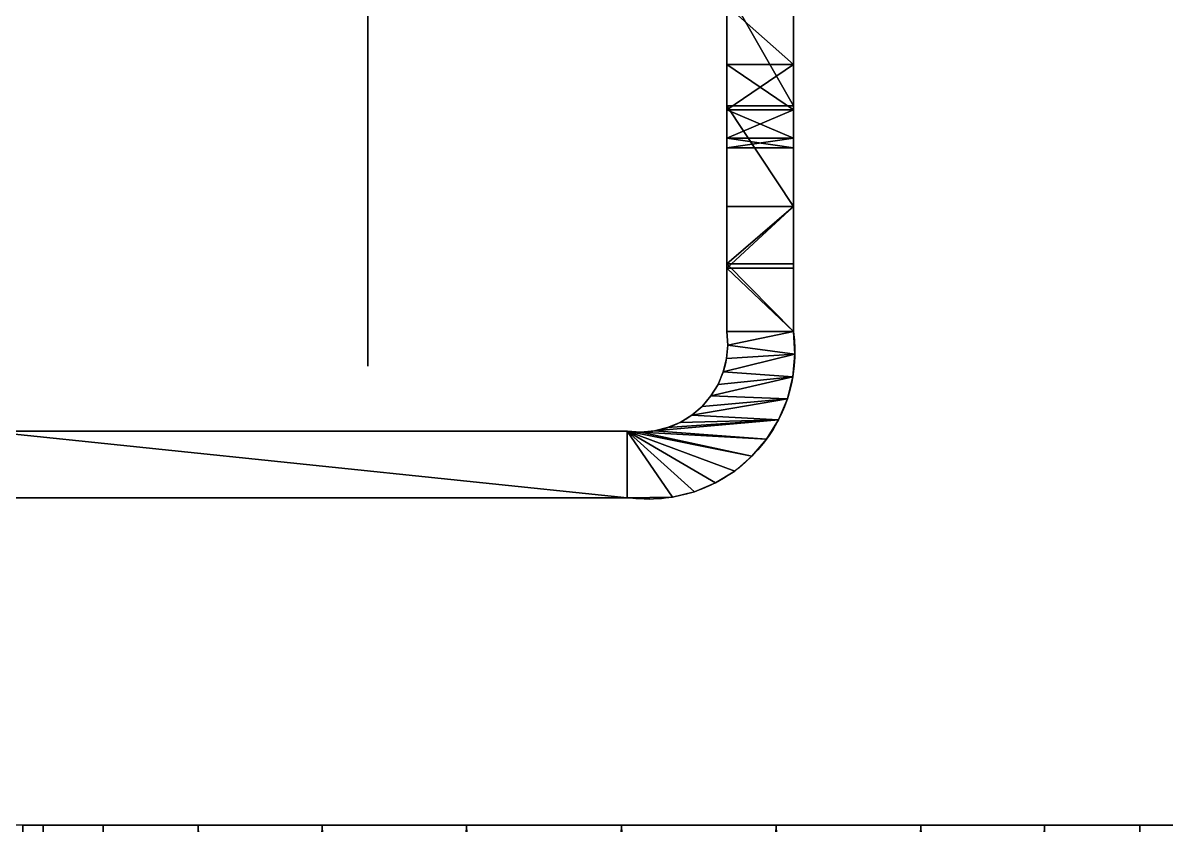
# Model space of a CAD drawing. Header units: millimetres. Extents: x 792 to 981, y 271 to 417.
# Drawn here: x 869.89 to 887.08, y 382.43 to 394.49 of the extents above; entities that cross this region are included whole.
import ezdxf

# ---------------------------------------------------------------- set-up
doc = ezdxf.new("R2010")
doc.units = ezdxf.units.MM

# ---------------------------------------------------------------- blocks, each defined once
blk = doc.blocks.new('Small_DC_Motor')
at = {"color": 7, "true_color": 0xffffcc}
blk.add_line((8.2, 3), (8.2, 3, 14), dxfattribs=at)
mesh = blk.add_polyface(dxfattribs=at)
corners = [(8.2, 0.35, 9.578), (8.2, 0.37, 8.449), (8.2, 0.125, 8.481), (8.2, 0.782, 10.808), (8.2, 0.732, 8.299), (8.2, 1.042, 8.061), (8.2, 1.375, 11.969), (8.2, 1.281, 7.75), (8.2, 1.431, 7.388), (8.2, 2.119, 13.039), (8.2, 1.482, 7), (8.2, 0.37, 5.551), (8.2, 0.35, 4.422), (8.2, 0.125, 5.519), (8.2, 0.782, 3.192), (8.2, 0.732, 5.701), (8.2, 1.042, 5.939), (8.2, 1.375, 2.031), (8.2, 1.281, 6.25), (8.2, 1.431, 6.612), (8.2, 2.119, 0.961), (8.2, 3, 14), (8.2, 3)]
mesh.append_faces([[corners[k] for k in face] for face in [(0, 1, 2), (11, 12, 13), (20, 21, 22)]], dxfattribs={"vtx0": -1, "color": 7})
mesh.append_faces([[corners[k] for k in face] for face in [(1, 3, 4), (4, 3, 5), (5, 6, 7), (7, 6, 8), (8, 9, 10), (12, 11, 14), (14, 16, 17), (17, 19, 20)]], dxfattribs={"vtx0": -1, "vtx1": -1, "color": 7})
mesh.append_faces([[corners[k] for k in face] for face in [(20, 10, 9)]], dxfattribs={"vtx0": -1, "vtx1": -1, "vtx2": -1, "color": 7})
mesh.append_faces([[corners[k] for k in face] for face in [(1, 0, 3), (5, 3, 6), (8, 6, 9), (14, 11, 15), (14, 15, 16), (17, 16, 18), (17, 18, 19), (20, 19, 10), (20, 9, 21)]], dxfattribs={"vtx0": -1, "vtx2": -1, "color": 7})
blk = doc.blocks.new('Group_6')
for p, q in [((0, 96.5), (10, 96.5)), ((0, 96.5, 80), (0, 96.5)), ((10, 96.5, 80), (0, 96.5, 80)), ((0, 0, 0), (0, 96.5)), ((0, 0, 80), (0, 96.5, 80)), ((10, 96.5), (10, 96.5, 80)), ((10, 0, 0), (10, 96.5)), ((10, 0, 80), (10, 96.5, 80)), ((0, 0, 0), (10, 0, 0)), ((10, 0, 80), (0, 0, 80)), ((0, 0, 80), (0, 0, 0)), ((10, 0, 0), (10, 0, 80))]:
    blk.add_line(p, q)
mesh = blk.add_polyface()
corners = [(0, 96.5, 80), (10, 96.5), (0, 96.5), (10, 96.5, 80)]
mesh.append_faces([[corners[k] for k in face] for face in [(0, 1, 2), (1, 0, 3)]], dxfattribs={"vtx0": -1})
mesh = blk.add_polyface()
corners = [(10, 96.5), (0, 0, 0), (0, 96.5), (10, 0, 0)]
mesh.append_faces([[corners[k] for k in face] for face in [(0, 1, 2), (1, 0, 3)]], dxfattribs={"vtx0": -1})
mesh = blk.add_polyface()
corners = [(0, 0, 80), (10, 96.5, 80), (0, 96.5, 80), (10, 0, 80)]
mesh.append_faces([[corners[k] for k in face] for face in [(0, 1, 2), (1, 0, 3)]], dxfattribs={"vtx0": -1})
mesh = blk.add_polyface()
corners = [(0, 0, 80), (0, 96.5), (0, 0, 0), (0, 96.5, 80)]
mesh.append_faces([[corners[k] for k in face] for face in [(0, 1, 2), (1, 0, 3)]], dxfattribs={"vtx0": -1})
mesh = blk.add_polyface()
corners = [(10, 96.5), (10, 0, 80), (10, 0, 0), (10, 96.5, 80)]
mesh.append_faces([[corners[k] for k in face] for face in [(0, 1, 2), (1, 0, 3)]], dxfattribs={"vtx0": -1})
mesh = blk.add_polyface()
corners = [(10, 0, 80), (0, 0, 0), (10, 0, 0), (0, 0, 80)]
mesh.append_faces([[corners[k] for k in face] for face in [(0, 1, 2), (1, 0, 3)]], dxfattribs={"vtx0": -1})
blk = doc.blocks.new('Group_5')
for p, q in [((0.22, 25.22, 80), (10.22, 25.22, 80)), ((0.22, 25.22), (10.22, 25.22)), ((0.22, 25.22, 80), (0.22, 25.22)), ((10.22, 25.22, 80), (10.22, 25.22)), ((10.09, 23.18, 80), (10.09, 23.18)), ((0, 21.82, 80), (0, 21.82, 0)), ((10.27, 21.14, 80), (10.27, 21.14)), ((10.77, 19.15, 80), (10.77, 19.15)), ((0.31, 18.42, 80), (0.31, 18.42, 0)), ((11.56, 17.27, 80), (11.56, 17.27)), ((12.64, 15.52, 80), (12.64, 15.52)), ((1.13, 15.11, 80), (1.13, 15.11, 0)), ((13.97, 13.97, 80), (13.97, 13.97, 0)), ((15.53, 12.64, 80), (15.53, 12.64, 0)), ((2.46, 11.96, 80), (2.46, 11.96, 0)), ((17.27, 11.56, 80), (17.27, 11.56, 0)), ((19.15, 10.77, 80), (19.15, 10.77, 0)), ((4.25, 9.06, 80), (4.25, 9.06, 0)), ((21.14, 10.27, 80), (21.14, 10.27, 0)), ((23.18, 10.09, 80), (23.18, 10.09, 0)), ((25.22, 10.22, 80), (25.22, 0.22, 80)), ((25.22, 10.22, 0), (25.22, 0.22, 0)), ((25.22, 10.22, 80), (25.22, 10.22, 0)), ((6.47, 6.47, 80), (6.47, 6.47, 0)), ((9.06, 4.25, 80), (9.06, 4.25, 0)), ((11.96, 2.46, 80), (11.96, 2.46, 0)), ((15.11, 1.13, 80), (15.11, 1.13, 0)), ((18.42, 0.31, 80), (18.42, 0.31, 0)), ((21.82, 0, 80), (21.82, 0, 0)), ((25.22, 0.22, 80), (25.22, 0.22, 0))]:
    blk.add_line(p, q)
blk.add_polyline3d([(25.22, 0.22, 0), (21.82, 0, 0), (18.42, 0.31, 0), (15.11, 1.13, 0), (11.96, 2.46, 0), (9.06, 4.25, 0), (6.47, 6.47, 0), (4.25, 9.06, 0), (2.46, 11.96, 0), (1.13, 15.11, 0), (0.31, 18.42, 0), (0, 21.82, 0), (0.22, 25.22, 0)])
at = {"extrusion": (1.56198e-08, -1.56199e-08, -1)}
blk.add_arc((-22.1, 22.1, -80), 22.1, 261.8696, 8.1298, dxfattribs=at)
for centre in [(23.34, 23.34, 80), (23.34, 23.34, 0)]:
    blk.add_arc(centre, 13.26, 171.8672, 278.134)
mesh = blk.add_polyface()
corners = [(9.06, 4.25, 80), (10.27, 21.14, 80), (10.09, 23.18, 80), (11.96, 2.46, 80), (10.77, 19.15, 80), (11.56, 17.27, 80), (12.64, 15.52, 80), (15.11, 1.13, 80), (13.97, 13.97, 80), (15.53, 12.64, 80), (18.42, 0.31, 80), (17.27, 11.56, 80), (19.15, 10.77, 80), (21.82, 0, 80), (21.14, 10.27, 80), (23.18, 10.09, 80), (25.22, 0.22, 80), (25.22, 10.22, 80), (0.31, 18.42, 80), (0.22, 25.22, 80), (0, 21.82, 80), (10.22, 25.22, 80), (1.13, 15.11, 80), (2.46, 11.96, 80), (4.25, 9.06, 80), (6.47, 6.47, 80)]
mesh.append_faces([[corners[k] for k in face] for face in [(15, 16, 17), (18, 19, 20)]], dxfattribs={"vtx0": -1})
mesh.append_faces([[corners[k] for k in face] for face in [(1, 3, 4), (4, 3, 5), (5, 3, 6), (6, 7, 8), (8, 7, 9), (9, 10, 11), (11, 10, 12), (12, 13, 14), (14, 13, 15), (19, 18, 21), (21, 25, 2)]], dxfattribs={"vtx0": -1, "vtx1": -1})
mesh.append_faces([[corners[k] for k in face] for face in [(0, 1, 2), (1, 0, 3), (6, 3, 7), (9, 7, 10), (12, 10, 13), (15, 13, 16), (21, 18, 22), (21, 22, 23), (21, 23, 24), (21, 24, 25), (2, 25, 0)]], dxfattribs={"vtx0": -1, "vtx2": -1})
mesh = blk.add_polyface()
corners = [(0.22, 25.22), (0.31, 18.42, 0), (0, 21.82, 0), (10.22, 25.22), (1.13, 15.11, 0), (2.46, 11.96, 0), (4.25, 9.06, 0), (6.47, 6.47, 0), (10.09, 23.18), (9.06, 4.25, 0), (10.27, 21.14), (11.96, 2.46, 0), (10.77, 19.15), (11.56, 17.27), (12.64, 15.52), (15.11, 1.13, 0), (13.97, 13.97, 0), (15.53, 12.64, 0), (18.42, 0.31, 0), (17.27, 11.56, 0), (19.15, 10.77, 0), (21.82, 0, 0), (21.14, 10.27, 0), (23.18, 10.09, 0), (25.22, 0.22, 0), (25.22, 10.22, 0)]
mesh.append_faces([[corners[k] for k in face] for face in [(0, 1, 2), (24, 23, 25)]], dxfattribs={"vtx0": -1})
mesh.append_faces([[corners[k] for k in face] for face in [(1, 3, 4), (4, 3, 5), (5, 3, 6), (6, 3, 7), (7, 8, 9), (9, 10, 11), (10, 9, 8), (11, 14, 15), (15, 17, 18), (18, 20, 21), (21, 23, 24)]], dxfattribs={"vtx0": -1, "vtx1": -1})
mesh.append_faces([[corners[k] for k in face] for face in [(1, 0, 3), (7, 3, 8), (11, 10, 12), (11, 12, 13), (11, 13, 14), (15, 14, 16), (15, 16, 17), (18, 17, 19), (18, 19, 20), (21, 20, 22), (21, 22, 23)]], dxfattribs={"vtx0": -1, "vtx2": -1})
mesh = blk.add_polyface()
corners = [(0, 21.82, 80), (0.22, 25.22), (0, 21.82, 0), (0.22, 25.22, 80)]
mesh.append_faces([[corners[k] for k in face] for face in [(0, 1, 2), (1, 0, 3)]], dxfattribs={"vtx0": -1})
mesh = blk.add_polyface()
corners = [(0.22, 25.22), (10.22, 25.22, 80), (10.22, 25.22), (0.22, 25.22, 80)]
mesh.append_faces([[corners[k] for k in face] for face in [(0, 1, 2), (1, 0, 3)]], dxfattribs={"vtx0": -1})
mesh = blk.add_polyface()
corners = [(10.22, 25.22), (10.09, 23.18, 80), (10.09, 23.18), (10.22, 25.22, 80)]
mesh.append_faces([[corners[k] for k in face] for face in [(0, 1, 2), (1, 0, 3)]], dxfattribs={"vtx0": -1})
mesh = blk.add_polyface()
corners = [(10.09, 23.18), (10.27, 21.14, 80), (10.27, 21.14), (10.09, 23.18, 80)]
mesh.append_faces([[corners[k] for k in face] for face in [(0, 1, 2), (1, 0, 3)]], dxfattribs={"vtx0": -1})
mesh = blk.add_polyface()
corners = [(0.31, 18.42, 80), (0, 21.82, 0), (0.31, 18.42, 0), (0, 21.82, 80)]
mesh.append_faces([[corners[k] for k in face] for face in [(0, 1, 2), (1, 0, 3)]], dxfattribs={"vtx0": -1})
mesh = blk.add_polyface()
corners = [(10.27, 21.14), (10.77, 19.15, 80), (10.77, 19.15), (10.27, 21.14, 80)]
mesh.append_faces([[corners[k] for k in face] for face in [(0, 1, 2), (1, 0, 3)]], dxfattribs={"vtx0": -1})
mesh = blk.add_polyface()
corners = [(10.77, 19.15), (11.56, 17.27, 80), (11.56, 17.27), (10.77, 19.15, 80)]
mesh.append_faces([[corners[k] for k in face] for face in [(0, 1, 2), (1, 0, 3)]], dxfattribs={"vtx0": -1})
mesh = blk.add_polyface()
corners = [(1.13, 15.11, 80), (0.31, 18.42, 0), (1.13, 15.11, 0), (0.31, 18.42, 80)]
mesh.append_faces([[corners[k] for k in face] for face in [(0, 1, 2), (1, 0, 3)]], dxfattribs={"vtx0": -1})
mesh = blk.add_polyface()
corners = [(11.56, 17.27), (12.64, 15.52, 80), (12.64, 15.52), (11.56, 17.27, 80)]
mesh.append_faces([[corners[k] for k in face] for face in [(0, 1, 2), (1, 0, 3)]], dxfattribs={"vtx0": -1})
mesh = blk.add_polyface()
corners = [(12.64, 15.52), (13.97, 13.97, 80), (13.97, 13.97, 0), (12.64, 15.52, 80)]
mesh.append_faces([[corners[k] for k in face] for face in [(0, 1, 2), (1, 0, 3)]], dxfattribs={"vtx0": -1})
mesh = blk.add_polyface()
corners = [(2.46, 11.96, 80), (1.13, 15.11, 0), (2.46, 11.96, 0), (1.13, 15.11, 80)]
mesh.append_faces([[corners[k] for k in face] for face in [(0, 1, 2), (1, 0, 3)]], dxfattribs={"vtx0": -1})
mesh = blk.add_polyface()
corners = [(13.97, 13.97, 80), (15.53, 12.64, 0), (13.97, 13.97, 0), (15.53, 12.64, 80)]
mesh.append_faces([[corners[k] for k in face] for face in [(0, 1, 2), (1, 0, 3)]], dxfattribs={"vtx0": -1})
mesh = blk.add_polyface()
corners = [(15.53, 12.64, 80), (17.27, 11.56, 0), (15.53, 12.64, 0), (17.27, 11.56, 80)]
mesh.append_faces([[corners[k] for k in face] for face in [(0, 1, 2), (1, 0, 3)]], dxfattribs={"vtx0": -1})
mesh = blk.add_polyface()
corners = [(4.25, 9.06, 80), (2.46, 11.96, 0), (4.25, 9.06, 0), (2.46, 11.96, 80)]
mesh.append_faces([[corners[k] for k in face] for face in [(0, 1, 2), (1, 0, 3)]], dxfattribs={"vtx0": -1})
mesh = blk.add_polyface()
corners = [(17.27, 11.56, 80), (19.15, 10.77, 0), (17.27, 11.56, 0), (19.15, 10.77, 80)]
mesh.append_faces([[corners[k] for k in face] for face in [(0, 1, 2), (1, 0, 3)]], dxfattribs={"vtx0": -1})
mesh = blk.add_polyface()
corners = [(19.15, 10.77, 80), (21.14, 10.27, 0), (19.15, 10.77, 0), (21.14, 10.27, 80)]
mesh.append_faces([[corners[k] for k in face] for face in [(0, 1, 2), (1, 0, 3)]], dxfattribs={"vtx0": -1})
mesh = blk.add_polyface()
corners = [(6.47, 6.47, 80), (4.25, 9.06, 0), (6.47, 6.47, 0), (4.25, 9.06, 80)]
mesh.append_faces([[corners[k] for k in face] for face in [(0, 1, 2), (1, 0, 3)]], dxfattribs={"vtx0": -1})
mesh = blk.add_polyface()
corners = [(21.14, 10.27, 80), (23.18, 10.09, 0), (21.14, 10.27, 0), (23.18, 10.09, 80)]
mesh.append_faces([[corners[k] for k in face] for face in [(0, 1, 2), (1, 0, 3)]], dxfattribs={"vtx0": -1})
mesh = blk.add_polyface()
corners = [(23.18, 10.09, 80), (25.22, 10.22, 0), (23.18, 10.09, 0), (25.22, 10.22, 80)]
mesh.append_faces([[corners[k] for k in face] for face in [(0, 1, 2), (1, 0, 3)]], dxfattribs={"vtx0": -1})
mesh = blk.add_polyface()
corners = [(25.22, 10.22, 0), (25.22, 0.22, 80), (25.22, 0.22, 0), (25.22, 10.22, 80)]
mesh.append_faces([[corners[k] for k in face] for face in [(0, 1, 2), (1, 0, 3)]], dxfattribs={"vtx0": -1})
mesh = blk.add_polyface()
corners = [(9.06, 4.25, 0), (6.47, 6.47, 80), (6.47, 6.47, 0), (9.06, 4.25, 80)]
mesh.append_faces([[corners[k] for k in face] for face in [(0, 1, 2), (1, 0, 3)]], dxfattribs={"vtx0": -1})
mesh = blk.add_polyface()
corners = [(11.96, 2.46, 0), (9.06, 4.25, 80), (9.06, 4.25, 0), (11.96, 2.46, 80)]
mesh.append_faces([[corners[k] for k in face] for face in [(0, 1, 2), (1, 0, 3)]], dxfattribs={"vtx0": -1})
mesh = blk.add_polyface()
corners = [(15.11, 1.13, 0), (11.96, 2.46, 80), (11.96, 2.46, 0), (15.11, 1.13, 80)]
mesh.append_faces([[corners[k] for k in face] for face in [(0, 1, 2), (1, 0, 3)]], dxfattribs={"vtx0": -1})
mesh = blk.add_polyface()
corners = [(18.42, 0.31, 0), (15.11, 1.13, 80), (15.11, 1.13, 0), (18.42, 0.31, 80)]
mesh.append_faces([[corners[k] for k in face] for face in [(0, 1, 2), (1, 0, 3)]], dxfattribs={"vtx0": -1})
mesh = blk.add_polyface()
corners = [(21.82, 0, 0), (18.42, 0.31, 80), (18.42, 0.31, 0), (21.82, 0, 80)]
mesh.append_faces([[corners[k] for k in face] for face in [(0, 1, 2), (1, 0, 3)]], dxfattribs={"vtx0": -1})
mesh = blk.add_polyface()
corners = [(25.22, 0.22, 0), (21.82, 0, 80), (21.82, 0, 0), (25.22, 0.22, 80)]
mesh.append_faces([[corners[k] for k in face] for face in [(0, 1, 2), (1, 0, 3)]], dxfattribs={"vtx0": -1})
blk = doc.blocks.new('Group_3')
for p, q in [((100.86, 10, 103.26), (100.86, 0, 103.26)), ((100.86, 10, 42.74), (100.86, 0, 42.74)), ((107.1, 10, 9.78), (107.1, 0, 9.78)), ((107.1, 10, 136.22), (107.1, 0, 136.22)), ((107.66, 10, 94.4), (107.66, 0, 94.4)), ((107.66, 10, 51.6), (107.66, 0, 51.6)), ((111.94, 10, 84.08), (111.94, 0, 84.08)), ((111.94, 10, 61.92), (111.94, 0, 61.92)), ((113.4, 10, 73), (113.4, 0, 73)), ((122.22, 10, 124.62), (122.22, 0, 124.62)), ((122.22, 10, 21.38), (122.22, 0, 21.38)), ((141, 10, 32.58), (130.81, 10, 32.58)), ((130.81, 10, 32.58), (130.81, 0, 32.58)), ((131.46, 10, 112.58), (131.46, 0, 112.58)), ((131.46, 10, 112.58), (141, 10, 112.58)), ((141, 10, 112.58), (141, 10, 32.58)), ((141, 10, 112.58), (141, 0, 112.58)), ((141, 10, 32.58), (141, 0, 32.58)), ((141, 0, 32.58), (130.81, 0, 32.58)), ((131.46, 0, 112.58), (141, 0, 112.58)), ((141, 0, 112.58), (141, 0, 32.58))]:
    blk.add_line(p, q)
for points in [[(9.74, 10, 112.58), (18.98, 10, 124.62), (34.1, 10, 136.22), (51.71, 10, 143.51), (70.6, 10, 146), (89.49, 10, 143.51), (107.1, 10, 136.22), (122.22, 10, 124.62), (131.46, 10, 112.58)], [(130.81, 10, 32.58), (122.22, 10, 21.38), (107.1, 10, 9.78), (89.49, 10, 2.49), (70.6, 10, 0), (51.71, 10, 2.49), (34.1, 10, 9.78), (18.98, 10, 21.38), (10.39, 10, 32.58)], [(92, 10, 110.06), (100.86, 10, 103.26), (107.66, 10, 94.4), (111.94, 10, 84.08), (113.4, 10, 73), (111.94, 10, 61.92), (107.66, 10, 51.6), (100.86, 10, 42.74), (92, 10, 35.94)], [(130.81, 0, 32.58), (122.22, 0, 21.38), (107.1, 0, 9.78), (89.49, 0, 2.49), (70.6, 0, 0), (51.71, 0, 2.49), (34.1, 0, 9.78), (18.98, 0, 21.38), (10.39, 0, 32.58)]]:
    blk.add_polyline3d(points)
at = {"extrusion": (2.10827e-15, 1, 2.15051e-06)}
blk.add_circle((-70.6, 73, 0), 42.8, dxfattribs=at)
at = {"extrusion": (-1.49199e-05, 1, -5.18465e-06)}
blk.add_arc((-70.6, 73, 0), 73, 33.0356, 146.9644, dxfattribs=at)
mesh = blk.add_polyface()
corners = [(51.71, 10, 2.49), (89.49, 10, 2.49), (70.6, 10), (34.1, 10, 9.78), (107.1, 10, 9.78), (18.98, 10, 21.38), (122.22, 10, 21.38), (10.39, 10, 32.58), (70.6, 10, 30.2), (59.52, 10, 31.66), (57.32, 10, 32.58), (0, 10, 32.58), (49.2, 10, 35.94), (40.34, 10, 42.74), (33.54, 10, 51.6), (0, 10, 112.58), (29.26, 10, 61.92), (27.8, 10, 73), (29.26, 10, 84.08), (33.54, 10, 94.4), (40.34, 10, 103.26), (49.2, 10, 110.06), (55.27, 10, 112.58), (9.74, 10, 112.58), (59.52, 10, 114.34), (18.98, 10, 124.62), (70.6, 10, 115.8), (130.81, 10, 32.58), (81.68, 10, 31.66), (83.88, 10, 32.58), (141, 10, 32.58), (92, 10, 35.94), (100.86, 10, 42.74), (107.66, 10, 51.6), (141, 10, 112.58), (111.94, 10, 61.92), (113.4, 10, 73), (111.94, 10, 84.08), (107.66, 10, 94.4), (100.86, 10, 103.26), (92, 10, 110.06), (85.93, 10, 112.58), (131.46, 10, 112.58), (81.68, 10, 114.34), (122.22, 10, 124.62), (34.1, 10, 136.22), (107.1, 10, 136.22), (51.71, 10, 143.51), (89.49, 10, 143.51), (70.6, 10, 146)]
mesh.append_faces([[corners[k] for k in face] for face in [(0, 1, 2), (48, 47, 49)]], dxfattribs={"vtx0": -1})
mesh.append_faces([[corners[k] for k in face] for face in [(1, 3, 4), (4, 5, 6), (8, 7, 9), (9, 7, 10), (10, 11, 12), (12, 11, 13), (13, 11, 14), (14, 15, 16), (16, 15, 17), (17, 15, 18), (18, 15, 19), (19, 15, 20), (20, 15, 21), (21, 15, 22), (22, 23, 24), (24, 25, 26), (27, 29, 30), (30, 33, 34), (34, 41, 42), (42, 43, 44), (44, 45, 46), (46, 47, 48)]], dxfattribs={"vtx0": -1, "vtx1": -1})
mesh.append_faces([[corners[k] for k in face] for face in [(6, 7, 8), (44, 26, 25)]], dxfattribs={"vtx0": -1, "vtx1": -1, "vtx2": -1})
mesh.append_faces([[corners[k] for k in face] for face in [(1, 0, 3), (4, 3, 5), (6, 5, 7), (10, 7, 11), (14, 11, 15), (22, 15, 23), (24, 23, 25), (8, 27, 6), (27, 8, 28), (27, 28, 29), (30, 29, 31), (30, 31, 32), (30, 32, 33), (34, 33, 35), (34, 35, 36), (34, 36, 37), (34, 37, 38), (34, 38, 39), (34, 39, 40), (34, 40, 41), (42, 41, 43), (44, 43, 26), (44, 25, 45), (46, 45, 47)]], dxfattribs={"vtx0": -1, "vtx2": -1})
mesh = blk.add_polyface()
corners = [(89.49, 10, 2.49), (107.1, 0, 9.78), (89.49, 0, 2.49), (107.1, 10, 9.78)]
mesh.append_faces([[corners[k] for k in face] for face in [(0, 1, 2), (1, 0, 3)]], dxfattribs={"vtx0": -1})
mesh = blk.add_polyface()
corners = [(107.1, 0, 136.22), (89.49, 10, 143.51), (89.49, 0, 143.51), (107.1, 10, 136.22)]
mesh.append_faces([[corners[k] for k in face] for face in [(0, 1, 2), (1, 0, 3)]], dxfattribs={"vtx0": -1})
mesh = blk.add_polyface()
corners = [(92, 10, 110.06), (100.86, 0, 103.26), (92, 0, 110.06), (100.86, 10, 103.26)]
mesh.append_faces([[corners[k] for k in face] for face in [(0, 1, 2), (1, 0, 3)]], dxfattribs={"vtx0": -1})
mesh = blk.add_polyface()
corners = [(100.86, 0, 42.74), (92, 10, 35.94), (92, 0, 35.94), (100.86, 10, 42.74)]
mesh.append_faces([[corners[k] for k in face] for face in [(0, 1, 2), (1, 0, 3)]], dxfattribs={"vtx0": -1})
mesh = blk.add_polyface()
corners = [(100.86, 10, 103.26), (107.66, 0, 94.4), (100.86, 0, 103.26), (107.66, 10, 94.4)]
mesh.append_faces([[corners[k] for k in face] for face in [(0, 1, 2), (1, 0, 3)]], dxfattribs={"vtx0": -1})
mesh = blk.add_polyface()
corners = [(107.66, 10, 51.6), (100.86, 0, 42.74), (107.66, 0, 51.6), (100.86, 10, 42.74)]
mesh.append_faces([[corners[k] for k in face] for face in [(0, 1, 2), (1, 0, 3)]], dxfattribs={"vtx0": -1})
mesh = blk.add_polyface()
corners = [(122.22, 0, 124.62), (107.1, 10, 136.22), (107.1, 0, 136.22), (122.22, 10, 124.62)]
mesh.append_faces([[corners[k] for k in face] for face in [(0, 1, 2), (1, 0, 3)]], dxfattribs={"vtx0": -1})
mesh = blk.add_polyface()
corners = [(107.1, 10, 9.78), (122.22, 0, 21.38), (107.1, 0, 9.78), (122.22, 10, 21.38)]
mesh.append_faces([[corners[k] for k in face] for face in [(0, 1, 2), (1, 0, 3)]], dxfattribs={"vtx0": -1})
mesh = blk.add_polyface()
corners = [(107.66, 10, 94.4), (111.94, 0, 84.08), (107.66, 0, 94.4), (111.94, 10, 84.08)]
mesh.append_faces([[corners[k] for k in face] for face in [(0, 1, 2), (1, 0, 3)]], dxfattribs={"vtx0": -1})
mesh = blk.add_polyface()
corners = [(111.94, 10, 61.92), (107.66, 0, 51.6), (111.94, 0, 61.92), (107.66, 10, 51.6)]
mesh.append_faces([[corners[k] for k in face] for face in [(0, 1, 2), (1, 0, 3)]], dxfattribs={"vtx0": -1})
mesh = blk.add_polyface()
corners = [(111.94, 10, 84.08), (113.4, 0, 73), (111.94, 0, 84.08), (113.4, 10, 73)]
mesh.append_faces([[corners[k] for k in face] for face in [(0, 1, 2), (1, 0, 3)]], dxfattribs={"vtx0": -1})
mesh = blk.add_polyface()
corners = [(113.4, 10, 73), (111.94, 0, 61.92), (113.4, 0, 73), (111.94, 10, 61.92)]
mesh.append_faces([[corners[k] for k in face] for face in [(0, 1, 2), (1, 0, 3)]], dxfattribs={"vtx0": -1})
mesh = blk.add_polyface()
corners = [(131.46, 10, 112.58), (122.22, 0, 124.62), (131.46, 0, 112.58), (122.22, 10, 124.62)]
mesh.append_faces([[corners[k] for k in face] for face in [(0, 1, 2), (1, 0, 3)]], dxfattribs={"vtx0": -1})
mesh = blk.add_polyface()
corners = [(122.22, 0, 21.38), (130.81, 10, 32.58), (130.81, 0, 32.58), (122.22, 10, 21.38)]
mesh.append_faces([[corners[k] for k in face] for face in [(0, 1, 2), (1, 0, 3)]], dxfattribs={"vtx0": -1})
mesh = blk.add_polyface()
corners = [(130.81, 10, 32.58), (141, 0, 32.58), (130.81, 0, 32.58), (141, 10, 32.58)]
mesh.append_faces([[corners[k] for k in face] for face in [(0, 1, 2), (1, 0, 3)]], dxfattribs={"vtx0": -1})
mesh = blk.add_polyface()
corners = [(141, 0, 112.58), (131.46, 10, 112.58), (131.46, 0, 112.58), (141, 10, 112.58)]
mesh.append_faces([[corners[k] for k in face] for face in [(0, 1, 2), (1, 0, 3)]], dxfattribs={"vtx0": -1})
mesh = blk.add_polyface()
corners = [(141, 10, 32.58), (141, 0, 112.58), (141, 0, 32.58), (141, 10, 112.58)]
mesh.append_faces([[corners[k] for k in face] for face in [(0, 1, 2), (1, 0, 3)]], dxfattribs={"vtx0": -1})
mesh = blk.add_polyface()
corners = [(130.81, 0, 32.58), (70.6, 0, 30.2), (122.22, 0, 21.38), (81.68, 0, 31.66), (83.88, 0, 32.58), (141, 0, 32.58), (92, 0, 35.94), (100.86, 0, 42.74), (107.66, 0, 51.6), (141, 0, 112.58), (111.94, 0, 61.92), (113.4, 0, 73), (111.94, 0, 84.08), (107.66, 0, 94.4), (100.86, 0, 103.26), (92, 0, 110.06), (85.93, 0, 112.58), (131.46, 0, 112.58), (81.68, 0, 114.34), (122.22, 0, 124.62), (70.6, 0, 115.8), (18.98, 0, 124.62), (34.1, 0, 136.22), (107.1, 0, 136.22), (51.71, 0, 143.51), (89.49, 0, 143.51), (70.6, 0, 146), (89.49, 0, 2.49), (51.71, 0, 2.49), (70.6, 0, 0), (34.1, 0, 9.78), (107.1, 0, 9.78), (18.98, 0, 21.38), (10.39, 0, 32.58), (59.52, 0, 31.66), (57.32, 0, 32.58), (0, 0, 32.58), (49.2, 0, 35.94), (40.34, 0, 42.74), (33.54, 0, 51.6), (0, 0, 112.58), (29.26, 0, 61.92), (27.8, 0, 73), (29.26, 0, 84.08), (33.54, 0, 94.4), (40.34, 0, 103.26), (49.2, 0, 110.06), (55.27, 0, 112.58), (9.74, 0, 112.58), (59.52, 0, 114.34)]
mesh.append_faces([[corners[k] for k in face] for face in [(24, 25, 26), (27, 28, 29)]], dxfattribs={"vtx0": -1})
mesh.append_faces([[corners[k] for k in face] for face in [(0, 1, 2), (1, 0, 3), (3, 0, 4), (4, 5, 6), (6, 5, 7), (7, 5, 8), (8, 9, 10), (10, 9, 11), (11, 9, 12), (12, 9, 13), (13, 9, 14), (14, 9, 15), (15, 9, 16), (16, 17, 18), (18, 19, 20), (21, 19, 22), (22, 23, 24), (28, 27, 30), (30, 31, 32), (32, 2, 33), (33, 35, 36), (36, 39, 40), (40, 47, 48), (48, 49, 21)]], dxfattribs={"vtx0": -1, "vtx1": -1})
mesh.append_faces([[corners[k] for k in face] for face in [(20, 19, 21), (33, 2, 1)]], dxfattribs={"vtx0": -1, "vtx1": -1, "vtx2": -1})
mesh.append_faces([[corners[k] for k in face] for face in [(4, 0, 5), (8, 5, 9), (16, 9, 17), (18, 17, 19), (22, 19, 23), (24, 23, 25), (30, 27, 31), (32, 31, 2), (33, 1, 34), (33, 34, 35), (36, 35, 37), (36, 37, 38), (36, 38, 39), (40, 39, 41), (40, 41, 42), (40, 42, 43), (40, 43, 44), (40, 44, 45), (40, 45, 46), (40, 46, 47), (48, 47, 49), (21, 49, 20)]], dxfattribs={"vtx0": -1, "vtx2": -1})
blk = doc.blocks.new('Group_7')
at = {"color": 163, "true_color": 0x7c8ab5, "extrusion": (0, 0, -1), "xscale": 0.09999999999999999, "yscale": 0.09999999999999999, "zscale": -0.09999999999999999}
for name, p in [('Group_6', (-19.122, 2.522, -3.258)), ('Group_5', (-19.144, 0, -3.258))]:
    blk.add_blockref(name, p, dxfattribs=at)
at = {"color": 163, "true_color": 0x7c8ab5, "xscale": 0.09999999999999999, "yscale": 0.09999999999999999, "zscale": 0.09999999999999999}
blk.add_blockref('Group_3', (2.522, 0.022), dxfattribs=at)
blk = doc.blocks.new('Group_2')
at = {"extrusion": (-1, -2.27377e-14, -8.74331e-17), "xscale": 1.079999999999999, "yscale": 1.079999999999999, "zscale": -1.079999999999999, "rotation": 180.0000000000005}
blk.add_blockref('Small_DC_Motor', (0, 21.51, -12.18), dxfattribs=at)
blk.add_blockref('Group_7', (10.158, 2.434, 3.963))

msp = doc.modelspace()

# ---------------------------------------------------------------- linework, layer by layer
msp.add_line((878.886, 382.434, 47.5), (861.423, 382.434, 47.5))
at = {"extrusion": (-3.06162e-16, -1, -1.83697e-16)}
for p, q in [((869.886, 382.434, 56.5), (869.886, 320.434, 56.5)), ((870.192, 382.434, 54.171), (870.192, 320.434, 54.171)), ((870.192, 382.434, 58.829), (870.192, 320.434, 58.829)), ((871.091, 382.434, 52), (871.091, 320.434, 52)), ((871.091, 382.434, 61), (871.091, 320.434, 61)), ((872.522, 382.434, 50.136), (872.522, 320.434, 50.136)), ((872.522, 382.434, 62.864), (872.522, 320.434, 62.864)), ((874.386, 382.434, 48.706), (874.386, 320.434, 48.706)), ((874.386, 382.434, 64.294), (874.386, 320.434, 64.294)), ((876.556, 382.434, 47.807), (876.556, 320.434, 47.807)), ((876.556, 382.434, 65.193), (876.556, 320.434, 65.193)), ((878.886, 382.434, 47.5), (878.886, 320.434, 47.5)), ((878.886, 382.434, 65.5), (878.886, 320.434, 65.5)), ((878.886, 382.434, 56.5), (887.886, 382.434, 56.5)), ((878.886, 382.434, 47.5), (914.879, 382.434, 47.5)), ((881.215, 382.434, 47.807), (881.215, 320.434, 47.807)), ((881.215, 382.434, 65.193), (881.215, 320.434, 65.193)), ((883.386, 382.434, 64.294), (883.386, 320.434, 64.294)), ((883.386, 382.434, 48.706), (883.386, 320.434, 48.706)), ((885.25, 382.434, 62.864), (885.25, 320.434, 62.864)), ((885.25, 382.434, 50.136), (885.25, 320.434, 50.136)), ((886.68, 382.434, 61), (886.68, 320.434, 61)), ((886.68, 382.434, 52), (886.68, 320.434, 52))]:
    msp.add_line(p, q, dxfattribs=at)
for radius in [9, 6.983]:
    msp.add_circle((878.886, 56.5, -382.434), radius, dxfattribs=at)

# ---------------------------------------------------------------- block references
at = {"color": 2, "extrusion": (0, 1.22465e-16, -1), "rotation": 270}
msp.add_blockref('Group_2', (-883.929, 416.634, -27.5), dxfattribs=at)

# ---------------------------------------------------------------- meshes
at = {"color": 160, "true_color": 0x3232ff}
mesh = msp.add_polyface(dxfattribs=at)
corners = [(887.579, 382.434, 54.171), (887.579, 382.434, 58.829), (887.886, 382.434, 56.5), (886.68, 382.434, 52), (886.68, 382.434, 61), (885.25, 382.434, 50.136), (885.868, 382.434, 56.5), (885.63, 382.434, 54.693), (884.933, 382.434, 53.009), (883.386, 382.434, 48.706), (883.823, 382.434, 51.562), (882.377, 382.434, 50.453), (881.215, 382.434, 47.807), (880.693, 382.434, 49.755), (878.886, 382.434, 47.5), (878.886, 382.434, 49.517), (876.556, 382.434, 47.807), (877.078, 382.434, 49.755), (875.394, 382.434, 50.453), (874.386, 382.434, 48.706), (873.948, 382.434, 51.562), (872.522, 382.434, 50.136), (872.838, 382.434, 53.009), (872.141, 382.434, 54.693), (871.091, 382.434, 52), (871.903, 382.434, 56.5), (885.25, 382.434, 62.864), (885.63, 382.434, 58.307), (884.933, 382.434, 59.991), (883.386, 382.434, 64.294), (883.823, 382.434, 61.438), (882.377, 382.434, 62.547), (881.215, 382.434, 65.193), (880.693, 382.434, 63.245), (878.886, 382.434, 65.5), (878.886, 382.434, 63.483), (877.078, 382.434, 63.245), (876.556, 382.434, 65.193), (875.394, 382.434, 62.547), (874.386, 382.434, 64.294), (873.948, 382.434, 61.438), (872.522, 382.434, 62.864), (872.838, 382.434, 59.991), (872.141, 382.434, 58.307), (871.091, 382.434, 61), (870.192, 382.434, 54.171), (870.192, 382.434, 58.829), (869.886, 382.434, 56.5)]
mesh.append_faces([[corners[k] for k in face] for face in [(0, 1, 2), (46, 45, 47)]], dxfattribs={"vtx0": -1, "color": 160})
mesh.append_faces([[corners[k] for k in face] for face in [(1, 3, 4), (6, 5, 7), (7, 5, 8), (8, 9, 10), (10, 9, 11), (11, 12, 13), (13, 14, 15), (15, 16, 17), (17, 16, 18), (18, 19, 20), (20, 21, 22), (22, 21, 23), (23, 24, 25), (26, 28, 29), (29, 31, 32), (32, 33, 34), (34, 36, 37), (37, 38, 39), (39, 40, 41), (41, 43, 44), (44, 45, 46)]], dxfattribs={"vtx0": -1, "vtx1": -1, "color": 160})
mesh.append_faces([[corners[k] for k in face] for face in [(4, 5, 6), (44, 25, 24)]], dxfattribs={"vtx0": -1, "vtx1": -1, "vtx2": -1, "color": 160})
mesh.append_faces([[corners[k] for k in face] for face in [(1, 0, 3), (4, 3, 5), (8, 5, 9), (11, 9, 12), (13, 12, 14), (15, 14, 16), (18, 16, 19), (20, 19, 21), (23, 21, 24), (6, 26, 4), (26, 6, 27), (26, 27, 28), (29, 28, 30), (29, 30, 31), (32, 31, 33), (34, 33, 35), (34, 35, 36), (37, 36, 38), (39, 38, 40), (41, 40, 42), (41, 42, 43), (44, 43, 25), (44, 24, 45)]], dxfattribs={"vtx0": -1, "vtx2": -1, "color": 160})
mesh = msp.add_polyface(dxfattribs=at)
corners = [(870.192, 382.434, 54.171), (869.886, 320.434, 56.5), (869.886, 382.434, 56.5), (870.192, 320.434, 54.171)]
mesh.append_faces([[corners[k] for k in face] for face in [(0, 1, 2), (1, 0, 3)]], dxfattribs={"vtx0": -1, "color": 160})
mesh = msp.add_polyface(dxfattribs=at)
corners = [(869.886, 382.434, 56.5), (870.192, 320.434, 58.829), (870.192, 382.434, 58.829), (869.886, 320.434, 56.5)]
mesh.append_faces([[corners[k] for k in face] for face in [(0, 1, 2), (1, 0, 3)]], dxfattribs={"vtx0": -1, "color": 160})
mesh = msp.add_polyface(dxfattribs=at)
corners = [(871.091, 382.434, 52), (870.192, 320.434, 54.171), (870.192, 382.434, 54.171), (871.091, 320.434, 52)]
mesh.append_faces([[corners[k] for k in face] for face in [(0, 1, 2), (1, 0, 3)]], dxfattribs={"vtx0": -1, "color": 160})
mesh = msp.add_polyface(dxfattribs=at)
corners = [(870.192, 382.434, 58.829), (871.091, 320.434, 61), (871.091, 382.434, 61), (870.192, 320.434, 58.829)]
mesh.append_faces([[corners[k] for k in face] for face in [(0, 1, 2), (1, 0, 3)]], dxfattribs={"vtx0": -1, "color": 160})
mesh = msp.add_polyface(dxfattribs=at)
corners = [(872.522, 382.434, 50.136), (871.091, 320.434, 52), (871.091, 382.434, 52), (872.522, 320.434, 50.136)]
mesh.append_faces([[corners[k] for k in face] for face in [(0, 1, 2), (1, 0, 3)]], dxfattribs={"vtx0": -1, "color": 160})
mesh = msp.add_polyface(dxfattribs=at)
corners = [(871.091, 382.434, 61), (872.522, 320.434, 62.864), (872.522, 382.434, 62.864), (871.091, 320.434, 61)]
mesh.append_faces([[corners[k] for k in face] for face in [(0, 1, 2), (1, 0, 3)]], dxfattribs={"vtx0": -1, "color": 160})
at = {"color": 9, "true_color": 0xc6c6c6}
mesh = msp.add_polyface(dxfattribs=at)
corners = [(885.63, 382.434, 54.693), (885.63, 382.434, 58.307), (885.868, 382.434, 56.5), (884.933, 382.434, 53.009), (884.933, 382.434, 59.991), (883.823, 382.434, 51.562), (883.823, 382.434, 61.438), (882.377, 382.434, 50.453), (882.377, 382.434, 62.547), (880.693, 382.434, 49.755), (880.693, 382.434, 63.245), (878.886, 382.434, 49.517), (878.886, 382.434, 63.483), (877.078, 382.434, 49.755), (877.078, 382.434, 63.245), (875.394, 382.434, 50.453), (875.394, 382.434, 62.547), (873.948, 382.434, 51.562), (873.948, 382.434, 61.438), (872.838, 382.434, 53.009), (872.838, 382.434, 59.991), (872.141, 382.434, 54.693), (872.141, 382.434, 58.307), (871.903, 382.434, 56.5)]
mesh.append_faces([[corners[k] for k in face] for face in [(0, 1, 2), (22, 21, 23)]], dxfattribs={"vtx0": -1, "color": 9})
mesh.append_faces([[corners[k] for k in face] for face in [(1, 3, 4), (4, 5, 6), (6, 7, 8), (8, 9, 10), (10, 11, 12), (12, 13, 14), (14, 15, 16), (16, 17, 18), (18, 19, 20), (20, 21, 22)]], dxfattribs={"vtx0": -1, "vtx1": -1, "color": 9})
mesh.append_faces([[corners[k] for k in face] for face in [(1, 0, 3), (4, 3, 5), (6, 5, 7), (8, 7, 9), (10, 9, 11), (12, 11, 13), (14, 13, 15), (16, 15, 17), (18, 17, 19), (20, 19, 21)]], dxfattribs={"vtx0": -1, "vtx2": -1, "color": 9})
at = {"color": 160, "true_color": 0x3232ff}
mesh = msp.add_polyface(dxfattribs=at)
corners = [(874.386, 320.434, 48.706), (872.522, 382.434, 50.136), (874.386, 382.434, 48.706), (872.522, 320.434, 50.136)]
mesh.append_faces([[corners[k] for k in face] for face in [(0, 1, 2), (1, 0, 3)]], dxfattribs={"vtx0": -1, "color": 160})
mesh = msp.add_polyface(dxfattribs=at)
corners = [(872.522, 320.434, 62.864), (874.386, 382.434, 64.294), (872.522, 382.434, 62.864), (874.386, 320.434, 64.294)]
mesh.append_faces([[corners[k] for k in face] for face in [(0, 1, 2), (1, 0, 3)]], dxfattribs={"vtx0": -1, "color": 160})
mesh = msp.add_polyface(dxfattribs=at)
corners = [(876.556, 320.434, 47.807), (874.386, 382.434, 48.706), (876.556, 382.434, 47.807), (874.386, 320.434, 48.706)]
mesh.append_faces([[corners[k] for k in face] for face in [(0, 1, 2), (1, 0, 3)]], dxfattribs={"vtx0": -1, "color": 160})
mesh = msp.add_polyface(dxfattribs=at)
corners = [(874.386, 320.434, 64.294), (876.556, 382.434, 65.193), (874.386, 382.434, 64.294), (876.556, 320.434, 65.193)]
mesh.append_faces([[corners[k] for k in face] for face in [(0, 1, 2), (1, 0, 3)]], dxfattribs={"vtx0": -1, "color": 160})
mesh = msp.add_polyface(dxfattribs=at)
corners = [(878.886, 320.434, 47.5), (876.556, 382.434, 47.807), (878.886, 382.434, 47.5), (876.556, 320.434, 47.807)]
mesh.append_faces([[corners[k] for k in face] for face in [(0, 1, 2), (1, 0, 3)]], dxfattribs={"vtx0": -1, "color": 160})
mesh = msp.add_polyface(dxfattribs=at)
corners = [(876.556, 320.434, 65.193), (878.886, 382.434, 65.5), (876.556, 382.434, 65.193), (878.886, 320.434, 65.5)]
mesh.append_faces([[corners[k] for k in face] for face in [(0, 1, 2), (1, 0, 3)]], dxfattribs={"vtx0": -1, "color": 160})
mesh = msp.add_polyface(dxfattribs=at)
corners = [(881.215, 320.434, 47.807), (878.886, 382.434, 47.5), (881.215, 382.434, 47.807), (878.886, 320.434, 47.5)]
mesh.append_faces([[corners[k] for k in face] for face in [(0, 1, 2), (1, 0, 3)]], dxfattribs={"vtx0": -1, "color": 160})
mesh = msp.add_polyface(dxfattribs=at)
corners = [(878.886, 320.434, 65.5), (881.215, 382.434, 65.193), (878.886, 382.434, 65.5), (881.215, 320.434, 65.193)]
mesh.append_faces([[corners[k] for k in face] for face in [(0, 1, 2), (1, 0, 3)]], dxfattribs={"vtx0": -1, "color": 160})
mesh = msp.add_polyface(dxfattribs=at)
corners = [(881.215, 320.434, 65.193), (883.386, 382.434, 64.294), (881.215, 382.434, 65.193), (883.386, 320.434, 64.294)]
mesh.append_faces([[corners[k] for k in face] for face in [(0, 1, 2), (1, 0, 3)]], dxfattribs={"vtx0": -1, "color": 160})
mesh = msp.add_polyface(dxfattribs=at)
corners = [(883.386, 320.434, 48.706), (881.215, 382.434, 47.807), (883.386, 382.434, 48.706), (881.215, 320.434, 47.807)]
mesh.append_faces([[corners[k] for k in face] for face in [(0, 1, 2), (1, 0, 3)]], dxfattribs={"vtx0": -1, "color": 160})
mesh = msp.add_polyface(dxfattribs=at)
corners = [(883.386, 320.434, 64.294), (885.25, 382.434, 62.864), (883.386, 382.434, 64.294), (885.25, 320.434, 62.864)]
mesh.append_faces([[corners[k] for k in face] for face in [(0, 1, 2), (1, 0, 3)]], dxfattribs={"vtx0": -1, "color": 160})
mesh = msp.add_polyface(dxfattribs=at)
corners = [(885.25, 320.434, 50.136), (883.386, 382.434, 48.706), (885.25, 382.434, 50.136), (883.386, 320.434, 48.706)]
mesh.append_faces([[corners[k] for k in face] for face in [(0, 1, 2), (1, 0, 3)]], dxfattribs={"vtx0": -1, "color": 160})
mesh = msp.add_polyface(dxfattribs=at)
corners = [(886.68, 320.434, 61), (885.25, 382.434, 62.864), (885.25, 320.434, 62.864), (886.68, 382.434, 61)]
mesh.append_faces([[corners[k] for k in face] for face in [(0, 1, 2), (1, 0, 3)]], dxfattribs={"vtx0": -1, "color": 160})
mesh = msp.add_polyface(dxfattribs=at)
corners = [(885.25, 320.434, 50.136), (886.68, 382.434, 52), (886.68, 320.434, 52), (885.25, 382.434, 50.136)]
mesh.append_faces([[corners[k] for k in face] for face in [(0, 1, 2), (1, 0, 3)]], dxfattribs={"vtx0": -1, "color": 160})
mesh = msp.add_polyface(dxfattribs=at)
corners = [(887.579, 320.434, 58.829), (886.68, 382.434, 61), (886.68, 320.434, 61), (887.579, 382.434, 58.829)]
mesh.append_faces([[corners[k] for k in face] for face in [(0, 1, 2), (1, 0, 3)]], dxfattribs={"vtx0": -1, "color": 160})
mesh = msp.add_polyface(dxfattribs=at)
corners = [(886.68, 320.434, 52), (887.579, 382.434, 54.171), (887.579, 320.434, 54.171), (886.68, 382.434, 52)]
mesh.append_faces([[corners[k] for k in face] for face in [(0, 1, 2), (1, 0, 3)]], dxfattribs={"vtx0": -1, "color": 160})

doc.saveas('drawing.dxf')
